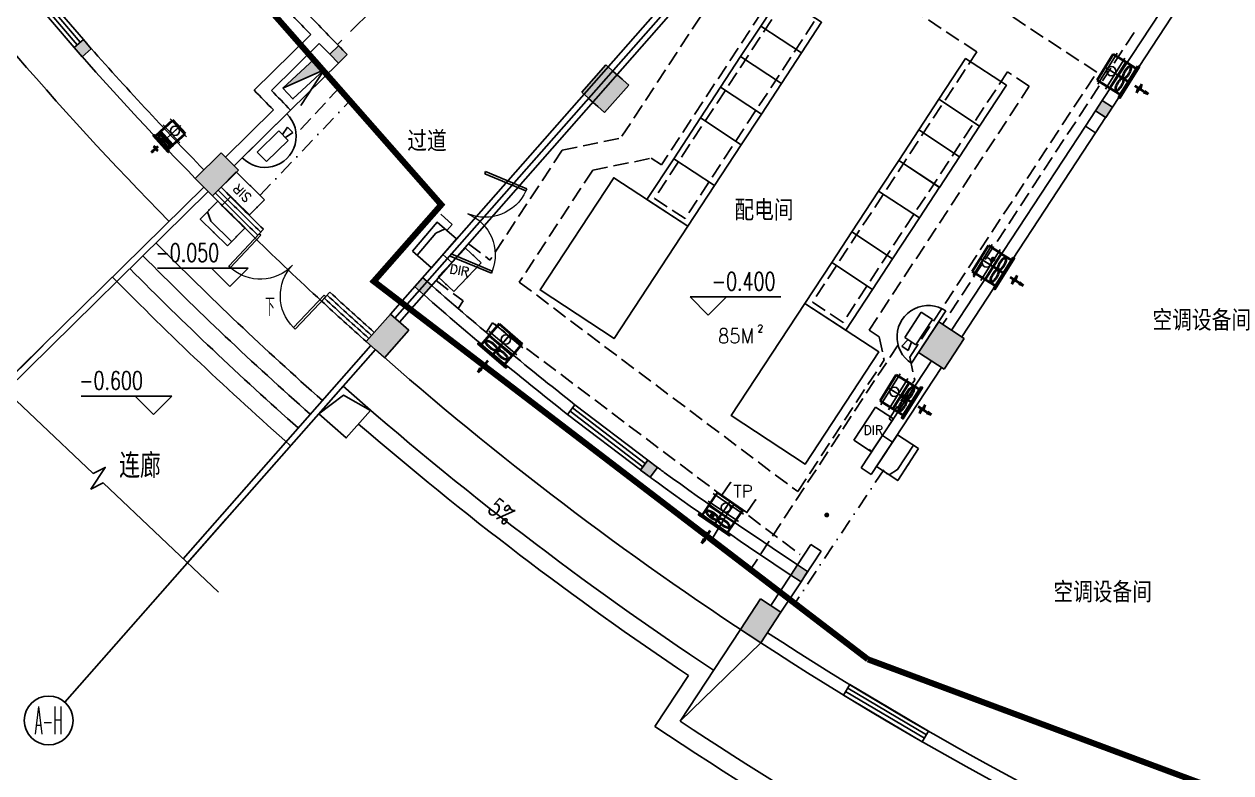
# Model space of a CAD drawing. Extents: x 13680 to 1640314, y -473492 to 65390.
# Drawn here: x 1214266 to 1234053, y -435524 to -423257 of the extents above; entities that cross this region are included whole.
import ezdxf
from ezdxf.enums import TextEntityAlignment as Align

# ---------------------------------------------------------------- set-up
doc = ezdxf.new("R2010")
doc.units = 0
doc.header["$LTSCALE"] = 1000
doc.header["$MEASUREMENT"] = 0
for name, pattern in [('CENTER', [2, 1.25, -0.25, 0.25, -0.25]), ('DASH', [0.35, 0.25, -0.1]), ('DASHDOT', [1, 0.5, -0.25, 0, -0.25])]:
    doc.linetypes.add(name, pattern=pattern)
for name, color, linetype in [('0-桥架', 120, 'Continuous'), ('0-电气设备', 241, 'Continuous'), ('ACS_PFG_FL', 2, 'Continuous'), ('ACS_PFG_FM', 7, 'Continuous'), ('ACS_PFG_FM_F', 7, 'Continuous'), ('ACS_PFG_FRZX', 5, 'CENTER'), ('AXIS', 1, 'Continuous'), ('AXIS_TEXT', 7, 'Continuous'), ('COLUMN', 255, 'Continuous'), ('DIM_ELEV', 3, 'Continuous'), ('DIM_LEAD', 4, 'Continuous'), ('EQUIP-通讯', 6, 'Continuous'), ('LINE', 123, 'Continuous'), ('PUB_HATCH', 8, 'Continuous'), ('PUB_TEXT', 7, 'Continuous'), ('S-提资20140812', 6, 'Continuous'), ('S-消防器材提资', 2, 'Continuous'), ('STAIR', 2, 'Continuous'), ('TEL_TEXT', 7, 'Continuous'), ('WALL', 255, 'Continuous'), ('WINDOW', 2, 'Continuous'), ('WIRE-照明', 120, 'Continuous'), ('安保设备SA', 241, 'Continuous'), ('室外建筑', 8, 'Continuous'), ('面积标示线', 181, 'Continuous')]:
    doc.layers.add(name, color=color, linetype=linetype)
doc.layers.add('ACS_KT_SB', color=4, linetype='Continuous', lineweight=35)
doc.layers.add('ACS_PFG_F2', color=31, linetype='Continuous', lineweight=35)
doc.styles.add('-DXTGEDITXT', font='GEDITXT', dxfattribs={"bigfont": 'DXT'})
doc.styles.add('_HZTXT', font='txt.shx', dxfattribs={"width": 0.8, "bigfont": 'HZTXT.shx'})
doc.styles.add('_TCH_AXIS', font='COMPLEX', dxfattribs={"bigfont": 'GBCBIG'})
doc.styles.add('_TCH_DIM', font='SIMPLEX', dxfattribs={"bigfont": 'GBCBIG'})
doc.styles.add('_TEL_DIM', font='SIMPLEX', dxfattribs={"width": 0.8, "height": 3.5, "bigfont": 'HZTXT'})
doc.styles.add('宋体', font='', dxfattribs={"width": 0.8})
doc.styles.get('宋体').set_extended_font_data('SimSun')

# ---------------------------------------------------------------- blocks, each defined once
blk = doc.blocks.new('SFFH3')
for p, q in [((-3.99, 0.32), (-5.84, 0.01)), ((-3.99, -0.31), (-5.84, 0.01)), ((-3.99, 0.01), (-3.99, 0.32)), ((0.01, 0.01), (-3.99, 0.01)), ((-3.99, 0.01), (-3.99, -0.31)), ((-1.9, 1.95), (-1.9, 0)), ((-1.41, 0.01), (-1.9, 1.95)), ((-2.4, 0), (-1.9, -1.95)), ((-1.9, -1.95), (-1.9, 0))]:
    blk.add_line(p, q)
blk = doc.blocks.new('排气扇')
at = {"layer": 'ACS_KT_SB'}
h = blk.add_hatch(dxfattribs=at)
h.set_pattern_fill('ANSI31', color=8, scale=50, style=0)
h.set_pattern_definition([(225.001586, (-377662.834, 306626.8735), (-4.419539714, 4.41929505), [])])
h.paths.add_polyline_path([(260846, -315270), (260846, -315250), (260810, -315250), (260810, -315270)])
h.paths.add_polyline_path([(261373, -315250), (261373, -315270), (261409, -315270), (261409, -315250)])
at = {"layer": 'ACS_KT_SB', "color": 8}
for p, q in [((260846, -315270), (260846, -315250)), ((261373, -315270), (261373, -315250))]:
    blk.add_line(p, q, dxfattribs=at)
at = {"layer": 'ACS_KT_SB'}
for p, q in [((260860, -315470), (260860, -315270)), ((261359, -315270), (260860, -315270)), ((261109, -315270), (261109, -315470)), ((261359, -315270), (261359, -315470)), ((260860, -315470), (261359, -315470))]:
    blk.add_line(p, q, dxfattribs=at)
at = {"layer": 'ACS_KT_SB', "color": 8}
blk.add_lwpolyline([(260810, -315270), (260810, -315250), (261409, -315250), (261409, -315270)], close=True, dxfattribs=at)
at = {"layer": 'ACS_KT_SB'}
for centre, major_axis, start_param, end_param in [((260899, -315369), (16.7, 0), 2.279751, 3.140762), ((260899, -315369), (-16.7, 0), 0.000825, 0.861837), ((260945, -315422), (-86.8, 0), -1.228897, -0.86101), ((260945, -315316), (86.8, 0), 4.002547, 4.370434), ((260976, -315509), (179, 0), 1.716967, 1.912511), ((260976, -315230), (-179, 0), 1.229009, 1.424552), ((260996, -315647), (-318, 0), -1.570787, -1.424433), ((260996, -315091), (-318, 0), 1.424447, 1.5708), ((260996, -315647), (-318, 0), 4.56604, 4.712393), ((260996, -315091), (-318, 0), 1.57082, 1.717174), ((261016, -315509), (-179, 0), 4.370686, 4.56623), ((261016, -315230), (-179, 0), 1.717208, 1.912752), ((261047, -315422), (86.8, 0), 0.860951, 1.228838), ((261047, -315316), (-86.8, 0), 1.913268, 2.281155), ((261093, -315369), (-16.7, 0), 3.142069, 4.003081), ((261093, -315369), (-16.7, 0), 2.280793, 3.141805), ((261126, -315369), (-16.7, 0), -0.860948, 0.000063), ((261126, -315369), (16.7, 0), 3.141534, 4.002546), ((261172, -315422), (86.8, 0.1), 1.912043, 2.27993), ((261172, -315316), (-86.8, 0), 0.861294, 1.229181), ((261203, -315509), (179, 0), 1.717044, 1.912588), ((261203, -315230), (179, 0), 4.370386, 4.56593), ((261223, -315647), (-318, 0), -1.570784, -1.42443), ((261223, -315091), (318, 0), 4.566017, 4.712371), ((261223, -315647), (318, 0), 1.424412, 1.570766), ((261223, -315091), (-318, 0), 1.570799, 1.717152), ((261243, -315509), (-179, 0), 4.37066, 4.566204), ((261243, -315230), (-179, 0), 1.717332, 1.912876), ((261274, -315422), (-86.8, 0), 4.002959, 4.370846), ((261274, -315316), (86.8, 0), -1.229195, -0.861308), ((261320, -315369), (16.7, 0), -0.000431, 0.860581), ((261320, -315369), (-16.7, 0), 2.280991, 3.142003)]:
    blk.add_ellipse(centre, major_axis=major_axis, ratio=1, start_param=start_param, end_param=end_param, dxfattribs=at)
at = {"layer": 'ACS_KT_SB', "color": 8, "xscale": 43.19999997317555, "yscale": 43.19999997317555, "zscale": 0.8639999999998691, "rotation": 270}
blk.add_blockref('SFFH3', (261109, -315141), dxfattribs=at)
blk = doc.blocks.new('*U283', base_point=(621032, -638571))
at = {"layer": 'ACS_PFG_FL'}
for p, q in [((620957, -638271), (620957, -638871)), ((621107, -638271), (621107, -638871))]:
    blk.add_line(p, q, dxfattribs=at)
at = {"layer": 'ACS_PFG_FM'}
for p, q in [((620957, -638321), (621107, -638321)), ((620957, -638821), (621107, -638821))]:
    blk.add_line(p, q, dxfattribs=at)
at = {"layer": 'ACS_PFG_FM_F'}
blk.add_line((621162, -638571), (620902, -638571), dxfattribs=at)
blk.add_circle((621032, -638571), 75, dxfattribs=at)
blk = doc.blocks.new('A$C04FC0410')
at = {"layer": 'ACS_PFG_F2'}
for p, q in [((50, 830), (50, 581)), ((50, 830), (550, 830)), ((550, 581), (550, 830))]:
    blk.add_line(p, q, dxfattribs=at)
at = {"layer": 'ACS_PFG_FRZX'}
blk.add_line((300, 581), (300, 830), dxfattribs=at)
at = {"layer": 'ACS_KT_SB', "xscale": -1, "rotation": 180.0015859912697}
blk.add_blockref('排气扇', (-260801, -314896), dxfattribs=at)
at = {"layer": 'ACS_PFG_FM_F', "rotation": 90}
blk.add_blockref('*U283', (300, 709), dxfattribs=at)
blk = doc.blocks.new('*U285', base_point=(99009591, 55911127))
at = {"layer": 'ACS_PFG_FL'}
for p, q in [((99009525, 55911330), (99009775, 55911018)), ((99009408, 55911236), (99009658, 55910924))]:
    blk.add_line(p, q, dxfattribs=at)
at = {"layer": 'ACS_PFG_FM'}
for p, q in [((99009439, 55911197), (99009556, 55911291)), ((99009627, 55910963), (99009744, 55911057))]:
    blk.add_line(p, q, dxfattribs=at)
at = {"layer": 'ACS_PFG_FM_F'}
blk.add_line((99009693, 55911209), (99009490, 55911046), dxfattribs=at)
blk.add_circle((99009591, 55911127), 75, dxfattribs=at)
blk = doc.blocks.new('d4545e')
at = {"layer": 'ACS_PFG_F2'}
for p, q in [((209732, 528271), (210006, 528271)), ((210006, 528272), (210006, 527971)), ((209732, 527971), (210006, 527971))]:
    blk.add_line(p, q, dxfattribs=at)
at = {"layer": 'ACS_PFG_FRZX'}
blk.add_line((209732, 528121), (210006, 528121), dxfattribs=at)
at = {"layer": 'ACS_KT_SB', "extrusion": (2.28919e-20, 3.21926e-19, -1), "xscale": 0.6004034692857793, "yscale": 0.6004034692857793, "zscale": -0.6004034696640979, "rotation": 269.9984144701615}
blk.add_blockref('排气扇', (-20318, 684887), dxfattribs=at)
at = {"layer": 'ACS_PFG_FM_F', "rotation": 321.2765272620618}
blk.add_blockref('*U285', (209912, 528121), dxfattribs=at)
blk = doc.blocks.new('xfx-gz')
at = {"layer": 'S-消防器材提资'}
blk.add_hatch(color=8, dxfattribs=at).paths.add_polyline_path([(0, 240), (0, 0), (700, 0)])
at = {"layer": 'S-消防器材提资', "color": 8}
for p, q in [((678, 408), (0, 240)), ((0, 240), (700, 0))]:
    blk.add_line(p, q, dxfattribs=at)
blk.add_lwpolyline([(700, 0), (700, 240), (0, 240), (0, 0)], close=True, dxfattribs=at)
blk = doc.blocks.new('$DorLib2D$00000002')
for p, q in [((-0.5, 0), (-0.5, 0.4875)), ((-0.475, 0.4875), (-0.5, 0.4875)), ((-0.475, 0), (-0.475, 0.4875)), ((0.475, 0), (0.475, 0.4875)), ((0.475, 0.4875), (0.5, 0.4875)), ((0.5, 0), (0.5, 0.4875)), ((-0.5, 0), (-0.475, 0)), ((0.5, 0), (0.475, 0))]:
    blk.add_line(p, q)
at = {"lineweight": 13}
for centre, start, end in [((-0.4875, 0), 0, 88.53072), ((0.4875, 0), 91.46928, 180)]:
    blk.add_arc(centre, 0.4875, start, end, dxfattribs=at)
blk = doc.blocks.new('$TCHSYS$WIN2D')
for p, q in [((-0.5, 0.5), (0.5, 0.5)), ((-0.5, 0.5), (-0.5, -0.5)), ((0.5, 0.5), (0.5, -0.5)), ((0.5, 0.167), (-0.5, 0.167)), ((0.5, -0.167), (-0.5, -0.167)), ((-0.5, -0.5), (0.5, -0.5))]:
    blk.add_line(p, q)
blk = doc.blocks.new('1FX')
at = {"layer": 'PUB_HATCH', "linetype": 'ByBlock'}
for points in [[(1211041.6, -439801.7), (1211171.4, -439953.7), (1211323.5, -439823.8), (1211193.6, -439671.8)], [(1215236.5, -439913.4), (1215376.8, -440055.9), (1215519.3, -439915.6), (1215379, -439773.1)], [(1227789.8, -440838.6), (1227957, -440948.4), (1228066.8, -440781.3), (1227899.6, -440671.5)], [(1216772.8, -443850.2), (1216905.8, -443700.9), (1216756.5, -443567.8), (1216623.5, -443717.2)], [(1220329.2, -446725), (1220490.1, -446843.7), (1220608.9, -446682.8), (1220448, -446564)], [(1222793.8, -448445.3), (1222961.5, -448554.2), (1223070.5, -448386.5), (1222902.7, -448277.6)]]:
    blk.add_hatch(color=256, dxfattribs=at).paths.add_polyline_path(points)
at = {"layer": 'PUB_HATCH'}
for points in [[(1219364.9, -440535.5), (1219740, -440866.1), (1220136.8, -440416.1), (1219761.7, -440085.4)], [(1213028.4, -441946.7), (1213309, -442231.8), (1213736.6, -441810.9), (1213456, -441525.8)], [(1215831.4, -444619.1), (1216131.4, -444883.7), (1216528.2, -444433.6), (1216228.1, -444169.1)], [(1224890.6, -444796.9), (1225308.5, -445071.5), (1225637.9, -444570), (1225220, -444295.5)], [(1221967.7, -449337.8), (1222302, -449557.4), (1222631.4, -449055.9), (1222297.1, -448836.3)]]:
    blk.add_hatch(color=256, dxfattribs=at).paths.add_polyline_path(points)
at = {"layer": '0-电气设备', "color": 9, "linetype": 'DASH'}
for p, q in [((1222853.4, -436950.1), (1220005.4, -441285.6)), ((1227811.9, -440207.3), (1222853.4, -436950.1)), ((1223082.8, -438058), (1220674.1, -441724.9)), ((1223253.4, -438170), (1220557.8, -442273.5)), ((1223754.9, -438499.4), (1221059.2, -442603)), ((1225844.2, -439871.9), (1223754.9, -438499.4)), ((1228426.2, -439554.4), (1225284.1, -444337.7)), ((1225844.2, -439871.9), (1223148.6, -443975.4)), ((1226345.7, -440201.3), (1223650.1, -444304.8)), ((1224746.9, -444873.3), (1227811.9, -440207.3)), ((1226704, -440436.7), (1226345.7, -440201.3)), ((1224078.3, -444434.1), (1226704, -440436.7)), ((1219044.1, -441484.7), (1220005.4, -441285.6)), ((1219044.1, -441484.7), (1217861.5, -443285)), ((1219545.5, -441814.1), (1220506.9, -441615.1)), ((1220674.1, -441724.9), (1220506.9, -441615.1)), ((1219545.5, -441814.1), (1218342, -443646.3)), ((1220557.8, -442273.5), (1221059.2, -442603)), ((1217506.5, -443018), (1217861.5, -443285)), ((1216977.6, -443619.3), (1217422.2, -443953.6)), ((1218342, -443646.3), (1222906.7, -447078.9)), ((1217422.2, -443953.6), (1217340.1, -444078.7)), ((1223148.6, -443975.4), (1223650.1, -444304.8)), ((1217902.8, -444315), (1217800.2, -444471.1)), ((1217902.8, -444315), (1222948, -448108.9)), ((1224245.4, -444543.9), (1224078.3, -444434.1)), ((1224245.4, -444543.9), (1224323.7, -444921.7)), ((1222906.7, -447078.9), (1224323.7, -444921.7)), ((1224746.9, -444873.3), (1224825.2, -445251.1)), ((1224406.8, -445888), (1224825.2, -445251.1)), ((1224406.8, -445888), (1224453.1, -445918.4)), ((1224077.4, -446389.5), (1224123.6, -446419.9))]:
    blk.add_line(p, q, dxfattribs=at)
at = {"layer": '0-电气设备', "ltscale": 0.5}
for points in [[(1222630.7, -438948.7), (1223299.3, -439387.9), (1222969.9, -439889.4), (1222301.3, -439450.2)], [(1222301.3, -439450.2), (1222969.9, -439889.4), (1222640.5, -440390.9), (1221971.8, -439951.7)], [(1221971.8, -439951.7), (1222640.5, -440390.9), (1222311.1, -440892.4), (1221642.4, -440453.1)], [(1225890.1, -441089.8), (1226329.4, -440421.1), (1225660.7, -439981.9), (1225221.5, -440650.5)], [(1221642.4, -440453.1), (1222311.1, -440892.4), (1221981.6, -441393.9), (1221313, -440954.6)], [(1225221.5, -440650.5), (1225890.1, -441089.8), (1225560.7, -441591.2), (1224892.1, -441152)], [(1221542.4, -442062.5), (1221981.6, -441393.9), (1221313, -440954.6), (1220873.8, -441623.3)], [(1224892.8, -441152.5), (1225561.4, -441591.7), (1225232, -442093.2), (1224563.3, -441653.9)], [(1221103.2, -442731.1), (1221542.4, -442062.5), (1220873.8, -441623.3), (1220434.5, -442291.9)], [(1224562.7, -441653.5), (1225231.3, -442092.7), (1224901.9, -442594.2), (1224233.2, -442155)], [(1224463.3, -443263.3), (1224902.6, -442594.7), (1224233.9, -442155.4), (1223794.7, -442824.1)], [(1223794, -442823.6), (1224462.6, -443262.8), (1224133.2, -443764.3), (1223464.6, -443325.1)], [(1223694, -444433), (1224133.2, -443764.3), (1223464.6, -443325.1), (1223025.4, -443993.7)]]:
    blk.add_lwpolyline(points, close=True, dxfattribs=at)
at = {"layer": '0-电气设备'}
for points in [[(1221103.2, -442731.1), (1219891.2, -441935), (1218683.4, -443773.8), (1219895.3, -444569.9)], [(1223025.4, -443993.7), (1224237.3, -444789.8), (1223029.4, -446628.6), (1221817.5, -445832.5)]]:
    blk.add_lwpolyline(points, close=True, dxfattribs=at)
at = {"layer": 'AXIS'}
for p, q in [((1210531.9, -444684.9), (1207681.4, -447491)), ((1213534.5, -447526.8), (1210889.3, -450527.3))]:
    blk.add_line(p, q, dxfattribs=at)
blk.add_circle((1210624.8, -450827.3), 400, dxfattribs=at)
at = {"layer": 'COLUMN', "linetype": 'ByBlock'}
for p, q in [((1211193.6, -439671.8), (1211041.6, -439801.7)), ((1211323.5, -439823.8), (1211193.6, -439671.8)), ((1211041.6, -439801.7), (1211171.4, -439953.7)), ((1211171.4, -439953.7), (1211323.5, -439823.8)), ((1215379, -439773.1), (1215236.5, -439913.4)), ((1215519.3, -439915.6), (1215379, -439773.1)), ((1215236.5, -439913.4), (1215376.8, -440055.9)), ((1215376.8, -440055.9), (1215519.3, -439915.6)), ((1227899.6, -440671.5), (1227789.8, -440838.6)), ((1227789.8, -440838.6), (1227957, -440948.4)), ((1228066.8, -440781.3), (1227899.6, -440671.5)), ((1227957, -440948.4), (1228066.8, -440781.3)), ((1216756.5, -443567.8), (1216623.5, -443717.2)), ((1216905.8, -443700.9), (1216756.5, -443567.8)), ((1216623.5, -443717.2), (1216772.8, -443850.2)), ((1216772.8, -443850.2), (1216905.8, -443700.9)), ((1220448, -446564), (1220329.2, -446725)), ((1220608.9, -446682.8), (1220448, -446564)), ((1220329.2, -446725), (1220490.1, -446843.7)), ((1220490.1, -446843.7), (1220608.9, -446682.8)), ((1222902.7, -448277.6), (1222793.8, -448445.3)), ((1223070.5, -448386.5), (1222902.7, -448277.6)), ((1222793.8, -448445.3), (1222961.5, -448554.2)), ((1222961.5, -448554.2), (1223070.5, -448386.5))]:
    blk.add_line(p, q, dxfattribs=at)
at = {"layer": 'COLUMN'}
for p, q in [((1219761.7, -440085.4), (1219364.9, -440535.5)), ((1220136.8, -440416.1), (1219761.7, -440085.4)), ((1219740, -440866.1), (1220136.8, -440416.1)), ((1219364.9, -440535.5), (1219740, -440866.1)), ((1213456, -441525.8), (1213028.4, -441946.7)), ((1213736.6, -441810.9), (1213456, -441525.8)), ((1213309, -442231.8), (1213736.6, -441810.9)), ((1213028.4, -441946.7), (1213309, -442231.8)), ((1216228.1, -444169.1), (1215831.4, -444619.1)), ((1216528.2, -444433.6), (1216228.1, -444169.1)), ((1225220, -444295.5), (1224890.6, -444796.9)), ((1225637.9, -444570), (1225220, -444295.5)), ((1215831.4, -444619.1), (1216131.4, -444883.7)), ((1216131.4, -444883.7), (1216528.2, -444433.6)), ((1225308.5, -445071.5), (1225637.9, -444570)), ((1224890.6, -444796.9), (1225308.5, -445071.5)), ((1222297.1, -448836.3), (1221967.7, -449337.8)), ((1222631.4, -449055.9), (1222297.1, -448836.3)), ((1222302, -449557.4), (1222631.4, -449055.9)), ((1221967.7, -449337.8), (1222302, -449557.4))]:
    blk.add_line(p, q, dxfattribs=at)
at = {"layer": 'DIM_ELEV'}
for p, q in [((1213594, -443716.6), (1213294, -443416.6)), ((1213594, -443716.6), (1213894, -443416.6)), ((1221441.3, -444187.2), (1221141.3, -443887.2)), ((1221141.3, -443887.2), (1222628.3, -443887.2)), ((1221441.3, -444187.2), (1221741.3, -443887.2))]:
    blk.add_line(p, q, dxfattribs=at)
at = {"layer": 'DIM_LEAD', "const_width": 40}
for points in [[(1212532.2, -441296.2, 1), (1212492.5, -441291.9, 1)], [(1226093.5, -443260.7, 1), (1226128.8, -443279.5, 1)], [(1218005.5, -444736.2, 1), (1217996.5, -444775.2, 1)], [(1224618.1, -445526.7, 1), (1224657.4, -445519.7, 1)], [(1221526.1, -447462.1, 1), (1221486.9, -447470.3, 1)], [(1223365.7, -447470.7, 1), (1223401.7, -447453.1, 1)]]:
    blk.add_lwpolyline(points, format="xyb", close=True, dxfattribs=at)
at = {"layer": 'LINE', "linetype": 'DASH', "ltscale": 2}
blk.add_line((1216929.2, -438211.9), (1215358.6, -439751.8), dxfattribs=at)
at = {"layer": 'STAIR'}
blk.add_arc((1252221.3, -403645.3), 54800, 228.6, 236.90911, dxfattribs=at)
at = {"layer": 'WALL'}
for p, q in [((1224560.7, -434717.7), (1216227.9, -444169.3)), ((1224834.2, -434558.7), (1216303, -444235.4)), ((1224700.1, -434839.5), (1216378.3, -444300.7)), ((1229244.7, -438623.9), (1227899.6, -440671.5)), ((1228066.8, -440781.3), (1229411.8, -438733.7)), ((1211193.7, -439671.7), (1211193.6, -439671.8)), ((1213996.4, -440502.7), (1214922.8, -439590.6)), ((1214278, -440506.1), (1215061.9, -439734.4)), ((1220027.4, -440319.7), (1219877.4, -440187.3)), ((1219627.5, -440766.9), (1219477.5, -440634.7)), ((1219627.5, -440766.9), (1219477.5, -440634.7)), ((1213526.1, -441597.1), (1214310.1, -440825.3)), ((1213666.4, -441739.6), (1214592.9, -440827.5)), ((1227789, -440840), (1227625.2, -441089.3)), ((1227956.1, -440949.8), (1227789, -440840)), ((1227792.4, -441199.1), (1227956.1, -440949.8)), ((1227625.2, -441089.3), (1225429, -444432.7)), ((1225596.1, -444542.5), (1227792.4, -441199.1)), ((1227792.4, -441199.1), (1227625.2, -441089.3)), ((1227625.2, -441089.3), (1227792.4, -441199.1)), ((1216907.2, -443701.2), (1216775, -443851.3)), ((1225100, -444934.5), (1223947, -446689.7)), ((1224114.2, -446799.5), (1225267.1, -445044.3)), ((1219133.8, -445813.8), (1219255, -445654.7)), ((1220448, -446564), (1220326.7, -446723.1)), ((1223947, -446689.7), (1224114.2, -446799.5)), ((1223123.5, -447943.4), (1222903.6, -448278.2)), ((1223290.7, -448053.2), (1223123.5, -447943.4)), ((1223016.2, -448471.1), (1223290.7, -448053.2)), ((1222793.8, -448445.3), (1222464.7, -448946.4)), ((1222961.5, -448554.2), (1222631.8, -449056.2)), ((1223016.2, -448471.1), (1222961.5, -448554.2)), ((1222631.8, -449056.2), (1222631.4, -449055.9))]:
    blk.add_line(p, q, dxfattribs=at)
at = {"layer": 'WALL', "color": 8, "linetype": 'ByBlock'}
blk.add_line((1214592.9, -440827.5), (1215376.8, -440055.9), dxfattribs=at)
at = {"layer": 'WALL', "linetype": 'ByBlock'}
for radius in [41200, 41400]:
    blk.add_arc((1252221.3, -403645.3), radius, 236.95483, 244.50807, dxfattribs=at)
at = {"layer": 'WALL'}
for radius, start, end in [(51600, 222.98906, 224.05132), (51800, 222.98906, 223.94165), (54600, 221.28643, 221.38972), (51600, 224.05132, 224.55001), (54600, 221.38972, 224.34014), (51800, 224.16287, 224.4394), (54800, 221.49269, 224.3409), (53100, 223.95654, 224.44211), (52900, 224.17092, 224.65832), (53400, 228.6, 231.87749), (53600, 228.6, 231.88049), (53600, 233.48397, 233.48726), (53600, 233.48726, 233.61383), (53600, 233.61383, 233.64448), (53400, 233.64463, 233.84829), (53400, 233.84829, 236.7), (53600, 233.70106, 233.84829), (53600, 233.84829, 236.7), (54800, 236.90966, 247.03149), (54600, 236.90966, 246.92656)]:
    blk.add_arc((1252221.3, -403645.3), radius, start, end, dxfattribs=at)
at = {"layer": 'WINDOW'}
for p, q in [((1214010.3, -442925.9), (1214147.8, -442780.6)), ((1215237.2, -443811.7), (1215099.7, -443957))]:
    blk.add_line(p, q, dxfattribs=at)
for radius, start, end in [(54800, 224.75912, 225.79082), (54733.3, 224.75937, 225.78987), (54666.7, 224.75963, 225.78891), (54600, 224.75989, 225.78795), (54800, 225.79082, 227.35919), (54600, 227.36206, 228.39012), (54800, 227.35919, 228.39089), (54733.3, 227.36014, 228.39064), (54666.7, 227.3611, 228.39038)]:
    blk.add_arc((1252221.3, -403645.3), radius, start, end, dxfattribs=at)
at = {"layer": '室外建筑'}
for p, q in [((1213168.7, -442089.2), (1209848.1, -445358.1)), ((1213238.8, -442160.5), (1209920.7, -445426.9)), ((1213894, -443416.6), (1212406.9, -443416.6)), ((1212643, -445512.2), (1211155.9, -445512.2)), ((1212343, -445812.2), (1212043, -445512.2)), ((1212343, -445812.2), (1212643, -445512.2)), ((1221967.7, -449337.8), (1220979.6, -450841.9)), ((1220979.6, -450841.9), (1222302, -449557.4)), ((1221114.2, -450090.6), (1220565.2, -450926.4))]:
    blk.add_line(p, q, dxfattribs=at)
for points in [[(1214011.1, -444131.8, 0, 0, 0), (1213401.4, -444835.2, 80, 0, 0), (1213204.9, -445061.9, 0, 0, 0)], [(1218258.6, -447881.5, 0, 0, 0), (1217757.9, -447498.1, 80, 0, 0), (1217519.7, -447315.7, 0, 0, 0)]]:
    blk.add_lwpolyline(points, format="xyseb", dxfattribs=at)
for points in [[(1215906.4, -444685.3), (1212827.9, -448177.1)], [(1215981.4, -444751.4), (1212900.6, -448245.9)], [(1209457.8, -444988.9), (1211352.3, -446781.2), (1211552.2, -446681.2), (1211317.3, -447037.2), (1211515.8, -446935.8), (1213410.3, -448728.1)], [(1215902.9, -445748.8), (1215458.5, -445498.9), (1215056.1, -445802)]]:
    blk.add_lwpolyline(points, dxfattribs=at)
blk.add_lwpolyline([(1215452.3, -445351.5), (1215055.5, -445801.6), (1215505.6, -446198.3), (1215902.4, -445748.3)], close=True, dxfattribs=at)
for radius, start, end in [(55600, 216.44998, 224.55), (56000, 224.65232, 228.49769), (56300, 224.65177, 228.49823), (56600, 224.65123, 228.49877), (56900, 224.55, 228.6), (55600, 228.6, 236.49391), (55900, 229.21499, 236.18751), (56900, 236.19652, 253.40348), (56600, 236.49755, 253.10246)]:
    blk.add_arc((1252221.3, -403645.3), radius, start, end, dxfattribs=at)
at = {"layer": 'ACS_PFG_FM_F', "xscale": -1}
for name, p, rotation in [('A$C04FC0410', (1228810.7, -440308.8), 58.11977240053955), ('d4545e', (701196, -193490.1), 222.4866171082894), ('A$C04FC0410', (1226764.3, -443443.9), 58.11977240053955), ('A$C04FC0410', (1225253, -445562.4), 58.11977240053955), ('A$C04FC0410', (1221580.2, -448095.1), 325.9077065424582)]:
    blk.add_blockref(name, p, dxfattribs=dict(at, rotation=rotation))
at = {"layer": 'ACS_PFG_FM_F', "rotation": 319.3922933405248}
blk.add_blockref('A$C04FC0410', (1217432.2, -444929.5), dxfattribs=at)
at = {"layer": 'S-提资20140812', "rotation": 222.9124167832961}
blk.add_blockref('xfx-gz', (1214978.5, -439991.5), dxfattribs=at)
at = {"layer": 'WINDOW'}
for name, p, xscale, yscale, zscale, rotation in [('$TCHSYS$WIN2D', (1210630.6, -439166.3), -1499.999999999988, 200, -1499.999999999988, 310.4993769500793), ('$DorLib2D$00000002', (1217499, -442526.2), -1500.000000000001, 1500, 1500, 247.2582517457515), ('$DorLib2D$00000002', (1214623.8, -443368.8), 1499.999999999997, -1500, 1499.999999999997, 316.5750054375688), ('$TCHSYS$WIN2D', (1219790.9, -446188.9), -1499.999999999994, 200, -1499.999999999994, 322.6822282043645), ('$TCHSYS$WIN2D', (1224355.4, -450709.5), -1499.999999999994, 200, -1499.999999999994, 329.3593694494484)]:
    blk.add_blockref(name, p, dxfattribs=dict(at, xscale=xscale, yscale=yscale, zscale=zscale, rotation=rotation))
at = {"layer": 'AXIS_TEXT', "style": '_TCH_AXIS', "width": 0.313433}
blk.add_text('A-H', height=452.55, dxfattribs=at).set_placement((1210398.5, -451053.6), (1210851, -451053.6), align=Align.FIT)
at = {"layer": 'PUB_TEXT', "linetype": 'ByBlock', "style": '宋体', "width": 0.8}
for s, p in [('过道', (1216505, -441474.5)), ('配电间', (1221869.1, -442604.1)), ('空调设备间', (1228725.4, -444408.9)), ('空调设备间', (1227099.5, -448862.8))]:
    blk.add_text(s, height=296.2, dxfattribs=at).set_placement(p)
at = {"layer": 'PUB_TEXT', "style": '_TCH_DIM', "width": 0.705882}
blk.add_text('-0.400', height=297.5, dxfattribs=at).set_placement((1221498.3, -443782.2))
at = {"layer": 'WALL', "color": 2, "style": '_HZTXT', "width": 0.8, "flags": 8}
blk.add_attdef('北', text='', height=500, rotation=8, dxfattribs=at).set_placement((1194354.1, -399376.5), align=Align.MIDDLE)
at = {"layer": '室外建筑'}
for s, height, style, width, p in [('-0.050', 297.5, '_TCH_DIM', 0.705882, (1212376.9, -443311.6)), ('下', 297.5, '_TCH_DIM', 0.705882, (1214173.6, -444200.3)), ('-0.600', 297.5, '_TCH_DIM', 0.705882, (1211125.9, -445407.2)), ('连廊', 400, '-DXTGEDITXT', 0.9, (1211780.3, -446856))]:
    blk.add_text(s, height=height, dxfattribs=dict(at, style=style, width=width)).set_placement(p)
at = {"layer": '室外建筑', "style": '_TCH_DIM', "width": 0.705882}
blk.add_text('5%', height=297.5, rotation=322.5555, dxfattribs=at).set_placement((1217802.1, -447399.7))
at = {"layer": '面积标示线', "linetype": 'Continuous', "ltscale": 1.1, "style": '-DXTGEDITXT', "width": 0.9}
for s, height, p in [('85M', 240, (1221600.5, -444648.2)), ('2', 120, (1222247.8, -444464.6))]:
    blk.add_text(s, height=height, dxfattribs=at).set_placement(p)
blk = doc.blocks.new('$equip$00001867')
for p, q in [((-0.5, 0.499), (-0.5, 0.999)), ((0.5, 0.999), (0.5, 0.499)), ((0.5, 0.499), (-0.5, 0.499)), ((0, 0.5), (0, 0))]:
    blk.add_line(p, q)
for p in [(-0.5, 0.999), (0.5, 0.999), (-0.5, 0.499), (0.5, 0.499), (0, 0)]:
    blk.add_point(p)
at = {"color": 7, "style": '_TEL_DIM'}
blk.add_attdef('$TEXT$', text='', height=0.4, dxfattribs=at).set_placement((0, 0.999), align=Align.MIDDLE_CENTER)
at = {"color": 7, "style": '_TEL_DIM', "flags": 1}
blk.add_attdef('A', text='', height=0.00002, dxfattribs=at).set_placement((0, 0), align=Align.MIDDLE_CENTER)
blk = doc.blocks.new('$equip$00001876')
at = {"color": 0, "linetype": 'Continuous'}
blk.add_lwpolyline([(-0.625, 0.415), (0.625, 0.415), (0.625, -0.415), (-0.625, -0.415)], close=True, dxfattribs=at)
blk.add_lwpolyline([(0.625, 0.075), (0.325, 0.215), (-0.625, 0.215)], dxfattribs=at)
for p in [(0, 0.415), (-0.625, 0), (0.625, 0), (0, -0.415)]:
    blk.add_point(p)
at = {"layer": 'TEL_TEXT', "style": '_TEL_DIM', "flags": 1}
blk.add_attdef('A', text='', height=0.00002, dxfattribs=at).set_placement((0, 0), align=Align.MIDDLE_CENTER)
blk = doc.blocks.new('$equip$00001889')
for p, q in [((-0.65, 0.35), (-0.65, -0.35)), ((0.65, 0.35), (-0.65, 0.35)), ((0.65, 0.35), (0.65, -0.35)), ((-0.65, -0.35), (0.65, -0.35))]:
    blk.add_line(p, q)
for p in [(-0.65, 0), (0, 0.35), (0.65, 0), (0, -0.35)]:
    blk.add_point(p)
at = {"color": 7, "style": '_TEL_DIM'}
blk.add_attdef('$TEXT$', text='', height=0.3, dxfattribs=at).set_placement((-0.02, -0.003), align=Align.MIDDLE_CENTER)
at = {"color": 7, "style": '_TEL_DIM', "flags": 1}
blk.add_attdef('A', text='', height=0.00002, dxfattribs=at).set_placement((0, 0), align=Align.MIDDLE_CENTER)
blk = doc.blocks.new('A$C59FF3FA0')
at = {"layer": '安保设备SA'}
for p, q in [((0, 724), (1426, 724)), ((334, 575), (334, 273)), ((334, 575), (1024, 575)), ((1024, 273), (1024, 575)), ((1024, 461), (1224, 500)), ((1024, 361), (1224, 322)), ((1224, 500), (1224, 322)), ((334, 273), (1024, 273))]:
    blk.add_line(p, q, dxfattribs=at)
blk.add_ellipse((713, 713), major_axis=(-713, 11), ratio=1, start_param=0.00047, end_param=3.17192, dxfattribs=at)

msp = doc.modelspace()

# ---------------------------------------------------------------- linework, layer by layer
at = {"layer": '0-桥架', "color": 6, "const_width": 100}
for points in [[(1228102.303, -433664.138), (1219999.393, -427470.425), (1221106.146, -426215.061), (1213459.285, -417526.813)], [(1228102.303, -433664.138), (1240719.343, -438354.319)]]:
    msp.add_lwpolyline(points, dxfattribs=at)
at = {"layer": 'WIRE-照明', "linetype": 'DASH'}
for p, q in [((1219445.369, -424287.083), (1218726.222, -425061.394)), ((1228596.772, -428511.52), (1226176.581, -432192.152))]:
    msp.add_line(p, q, dxfattribs=at)
at = {"layer": 'WIRE-照明', "linetype": 'DASHDOT', "ltscale": 0.5}
for p, q in [((1218133.374, -426061.458), (1219608.804, -424513.804)), ((1221284.94, -426536.582), (1221024.845, -426307.278)), ((1228361.18, -430556.971), (1226902.167, -432746.776))]:
    msp.add_line(p, q, dxfattribs=at)
at = {"layer": 'WIRE-照明'}
for p, q in [((1217509.736, -426226.564), (1217653.145, -426080.482)), ((1221196.391, -426636.838), (1221284.94, -426536.582)), ((1221280.632, -427161.745), (1221131.996, -427030.705)), ((1228340.344, -429994.727), (1228507.506, -430104.531))]:
    msp.add_line(p, q, dxfattribs=at)
at = {"layer": 'WIRE-照明', "linetype": 'Continuous'}
msp.add_line((1225770.862, -431319.708), (1225565.978, -431660.245), dxfattribs=at)

# ---------------------------------------------------------------- block references
msp.add_blockref('1FX', (4043.544, 16162.546))
at = {"layer": 'EQUIP-通讯'}
ref = msp.add_blockref('$equip$00001889', (1217851.457, -426029.932), dxfattribs=dict(at, xscale=499.999999999929, yscale=499.999999999929, zscale=499.999999999929, rotation=315.5288310595552))
ref.add_attrib('$TEXT$', 'SIR', dxfattribs={"layer": '0', "color": 7, "height": 150, "rotation": 135.5288594, "style": '_TEL_DIM'}).set_placement((1217843.214, -426024.047), align=Align.MIDDLE_CENTER)
for p, xscale, yscale, zscale, rotation in [((1217520.949, -426521.719), 499.9999999999685, 499.9999999999685, 499.9999999999685, 135.4769937806608), ((1220993.272, -426874.322), 499.9999999999404, 499.9999999999404, 499.9999999999404, 49.45987472461957), ((1228588.717, -430358.843), 499.9999999999404, 499.9999999999404, 499.9999999999404, 236.7000493346137)]:
    msp.add_blockref('$equip$00001876', p, dxfattribs=dict(at, xscale=xscale, yscale=yscale, zscale=zscale, rotation=rotation))
ref = msp.add_blockref('$equip$00001889', (1221407.599, -427282.18), dxfattribs=dict(at, xscale=499.9999999999986, yscale=499.9999999999986, zscale=499.9999999999986, rotation=46.51245036336603))
ref.add_attrib('$TEXT$', 'DIR', dxfattribs={"layer": '0', "color": 7, "height": 150, "rotation": 349.812406, "style": '_TEL_DIM'}).set_placement((1221401.856, -427290.522), align=Align.MIDDLE_CENTER)
ref = msp.add_blockref('$equip$00001889', (1228194.078, -429898.648), dxfattribs=dict(at, xscale=499.9999999999986, yscale=499.9999999999986, zscale=499.9999999999986, rotation=56.70004432565263))
ref.add_attrib('$TEXT$', 'DIR', dxfattribs={"layer": '0', "color": 7, "height": 150, "style": '_TEL_DIM'}).set_placement((1228189.901, -429907.874), align=Align.MIDDLE_CENTER)
ref = msp.add_blockref('$equip$00001867', (1225770.862, -431319.708), dxfattribs=dict(at, xscale=500, yscale=500, zscale=500, rotation=325.1766302999274))
ref.add_attrib('$TEXT$', 'TP', dxfattribs={"layer": '0', "color": 7, "height": 200, "style": '_TEL_DIM'}).set_placement((1226056.101, -430909.66), align=Align.MIDDLE_CENTER)
at = {"layer": '安保设备SA', "xscale": 0.7195327879475807, "yscale": 0.7195327879475807, "zscale": 0.7195327879475807}
for p, rotation in [((1218208.416, -425816.998), 44.55001093295694), ((1228945.357, -427669.045), 236.6999993549192)]:
    msp.add_blockref('A$C59FF3FA0', p, dxfattribs=dict(at, rotation=rotation))

# ---------------------------------------------------------------- texts
at = {"layer": 'AXIS_TEXT', "style": '_TCH_AXIS', "width": 0.313433}
msp.add_text('A-H', height=452.5483, dxfattribs=at).set_placement((1214442.058, -434891.034), (1214894.606, -434891.034), align=Align.FIT)

doc.saveas('drawing.dxf')
